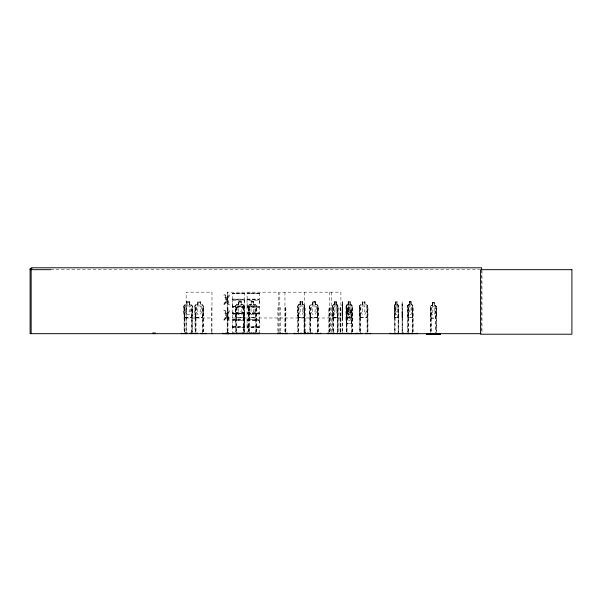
<?xml version="1.0" encoding="UTF-8"?>
<svg xmlns="http://www.w3.org/2000/svg" width="602" height="602" viewBox="0 0 602 602"><rect width="100%" height="100%" fill="white"/><g stroke="black" fill="none" stroke-linecap="round" stroke-linejoin="round"><path stroke-width="0.45" stroke-dasharray="3.01 2.26" d="M232.387 327.691L232.387 323.537M232.387 306.192L232.387 303.227M244.442 323.537L244.562 306.636L232.289 306.606M244.442 303.227L244.562 299.51L232.282 299.48L232.387 326.532M247.151 323.537L247.053 327.315M247.151 303.227L247.113 306.441M259.199 323.537L259.319 319.812L247.038 319.782L247.053 306.568M259.199 303.227L259.319 299.54M402.249 314.432L402.241 317.608L402.046 314.432M342.132 304.138L342.087 305.974L342.282 304.898M402.091 304.138L402.144 305.959M342.169 311.889L342.282 317.608L342.29 305.914L342.087 314.447L342.154 311.889M402.106 311.889L402.136 317.608L402.061 311.889M342.192 305.974L342.154 304.898M244.442 307.389L232.372 307.321M244.442 333.252L244.457 320.573L232.38 320.573M247.144 299.104L247.121 293.091L259.349 293.219L247.098 293.091L247.174 293.708M259.312 319.782L259.319 306.636L247.023 306.696M259.199 333.252L259.214 320.497M259.199 326.532L247.144 326.532L247.023 319.812M232.364 293.355L244.51 293.317M397.922 317.502L398.464 305.929L398.426 333.674M397.952 317.608L398.366 314.447M398.464 314.447L398.05 317.608L394.792 317.608M435.502 318.142L436.029 314.966M436.111 314.966L435.585 318.142L431.002 318.142L430.407 314.966M337.218 317.502L337.797 314.432L337.797 305.959L337.218 304.898M337.255 317.608L337.94 314.447M412.227 317.608L412.859 314.432L412.317 317.608L408.148 317.608L407.607 305.929L407.667 331.83M351.32 323.793L351.861 320.618L351.861 312.152M352.208 331.83L352.17 305.929L352.012 320.633L351.402 323.793L346.684 323.793L346.007 320.633L346.09 305.914L346.797 304.793L348.174 304.793M346.857 317.608L346.09 314.447L346.782 317.608L351.553 317.608L352.019 314.432M351.553 317.608L352.17 314.447M247.129 299.247L259.296 299.487L259.244 293.091L259.191 293.693M303.92 317.608L304.793 314.447L303.995 317.608L298.442 317.608M247.016 299.54L247.136 306.192L259.214 306.192L259.214 300.263L247.136 300.263M191.255 317.502L192.083 314.432L192.083 305.974M191.323 317.608L192.226 314.447L192.226 305.929L192.279 331.83M202.264 317.502L203.235 314.447L203.235 305.929L202.355 304.793L200.428 304.793M202.332 317.608L203.235 314.447M318.059 331.83L318.014 305.929L317.961 314.447L317.043 317.502L310.715 317.502M317.111 317.608L317.961 314.447M366.776 317.502L367.747 314.447L366.844 317.608M243.08 317.502L244.088 314.432M244.186 314.447L243.148 317.608L236.375 317.608L235.487 314.447L235.487 305.929L235.48 331.83M232.304 299.45L232.402 293.106M232.319 326.848L244.547 326.909M244.525 320.226L232.289 320.159M259.281 307.043L247.053 306.975M394.882 317.608L394.325 314.447L394.325 305.914L394.799 304.793L395.77 304.793M394.37 305.959L394.897 304.793M394.468 305.959L394.92 304.898M244.547 299.856L232.289 299.849M228.798 294.89L227.165 298.607L226.465 298.607L228.098 294.89L229.768 294.89L227.661 299.555L229.768 304.349L228.045 304.349L226.405 300.564L227.105 300.564L228.745 304.349M228.798 310.594L227.165 314.312L226.465 314.312L228.098 310.594L229.768 310.594L227.661 315.26L229.768 320.053L228.045 320.053L226.405 316.268L227.105 316.268L228.745 320.053M224.734 304.349L226.405 300.564M227.105 300.564L225.434 304.349L223.771 304.349L225.908 299.615L223.831 294.89L225.554 294.89L227.165 298.607M224.734 320.053L226.405 316.268M227.105 316.268L225.434 320.053L223.771 320.053L225.908 315.32L223.831 310.594L225.554 310.594L227.165 314.312M224.471 304.349L226.608 299.615L224.531 294.89M229.076 304.349L226.962 299.555L229.069 294.89M224.471 320.053L226.608 315.32L224.531 310.594M229.076 320.053L226.962 315.26L229.069 310.594M232.304 319.76L244.585 319.873M244.532 307.012L232.289 306.975M242.915 293.708L243.968 293.708M242.915 314.011L243.968 314.011M257.671 293.708L258.732 293.708M257.671 314.011L258.732 314.011M333.26 317.608L332.635 314.447L332.635 305.929L333.192 304.793L334.464 304.793M332.695 305.974L333.282 304.793M407.607 305.929L408.164 304.793L409.435 304.793M407.667 305.974L408.254 304.793M407.757 305.974L408.276 304.898L412.28 304.898M430.49 331.446L430.43 306.456L431.1 305.334M430.49 306.501L431.13 305.44L435.539 305.44M232.951 293.708L234.825 293.708M232.951 314.011L234.825 314.011M247.715 293.708L249.589 293.708M247.715 314.011L249.589 314.011M346.09 312.099L346.79 310.978M346.158 312.145L346.82 311.083M346.158 305.959L346.88 304.793M346.91 304.898L346.24 305.959L346.24 331.83M298.532 304.793L297.719 305.929L297.749 331.83M298.569 304.898L297.87 305.974L297.87 314.432L298.569 317.502M235.487 305.929L236.443 304.793M184.919 317.608L183.926 314.447L183.926 305.914L184.949 304.793L186.725 304.793L186.673 301.617L189.48 301.617L189.48 304.793L191.353 304.793L192.226 305.929M184.016 305.959L184.987 304.898M195.928 317.608L194.928 314.447L194.928 305.914L195.898 304.793L197.734 304.793L197.734 301.617L200.481 301.617L200.391 304.898L201.715 305.959L201.715 311.889L200.338 314.432L197.772 314.432L196.395 311.889L196.395 305.959L197.772 304.898L197.772 301.722L200.391 301.722L200.338 304.898M195.018 305.959L195.951 304.793M195.071 305.959L195.989 304.898M249.236 304.793L248.212 305.914L248.212 314.447L249.213 317.608L255.669 317.608L256.52 314.447L256.467 305.929L255.594 304.793M317.164 317.608L310.647 317.608L309.706 314.447L309.706 305.914L310.677 304.793L312.513 304.793L312.461 301.617L315.26 301.617L315.26 304.793M309.797 305.959L310.73 304.793M360.44 317.608L359.439 314.447L359.439 305.914L360.463 304.793L362.246 304.793L362.193 301.617L365 301.617L364.947 304.793L366.874 304.793L367.747 305.929L367.799 331.83M359.537 305.959L360.5 304.898M232.402 313.409L244.585 313.236L232.364 313.657M247.159 313.409L259.342 313.206L247.159 313.356M348.129 311.083L347.143 312.145L347.143 318.074L348.129 320.618L349.973 320.618L350.958 318.074L350.958 312.145L349.973 311.083L349.958 307.803M247.151 313.341L259.214 313.356M259.191 293.716L247.159 293.716M247.174 312.95L259.191 312.942L247.159 312.965L247.151 314.011L259.191 314.018L259.191 312.965M244.42 314.011L232.417 314.011M244.547 293.317L232.267 293.219M251.057 304.898L249.679 305.959L249.679 311.889L251.057 314.432L253.623 314.432L255 311.889L255 305.959L253.623 304.898L253.623 301.722M247.098 313.394L259.244 313.65M50.786 269.673L479.621 269.673M244.442 293.708L232.402 293.716M232.38 299.074L244.457 299.074L244.57 293.151M247.136 299.074L259.214 299.074M225.908 299.615L226.608 299.615M226.962 299.555L227.661 299.555M247.053 299.849L259.296 299.849M244.231 331.83L244.186 305.914L243.125 304.793L241.251 304.793L241.297 301.617L238.369 301.617L238.369 304.793M253.766 301.617L250.966 301.617L251.019 304.793L249.183 304.793M342.26 301.617L342.214 331.83M411.174 301.617L409.345 301.617L409.405 304.898L408.54 305.959L408.54 311.889L409.405 314.432L411.031 314.432L411.896 311.889L411.896 305.959L411.031 304.898L411.031 301.722M186.763 301.722L189.389 301.722L189.329 304.898L190.706 305.959L190.706 311.889L189.329 314.432L186.763 314.432L185.393 311.889L185.393 305.959L186.763 304.898L186.725 301.617M238.467 301.722L241.206 301.722M253.675 301.722L251.057 301.722L251.109 304.898M300.135 301.722L302.385 301.722M312.551 301.722L315.17 301.722M334.434 301.722L336.149 301.722M348.159 301.722L350.108 301.722M395.717 301.722L397.072 301.722M409.405 301.722L411.121 301.722M432.319 302.264L434.192 302.264M236.405 304.793L238.415 304.793M253.713 304.793L255.647 304.793M298.464 304.793L300.127 304.793M302.392 304.793L303.972 304.793M315.207 304.793L317.134 304.793M336.119 304.793L337.331 304.793M342.094 304.793L342.29 305.959M350.093 304.793L351.538 304.793L352.17 305.929M397.019 304.793L398.035 304.793L398.464 305.929M402.053 304.793L402.249 305.959M411.091 304.793L412.302 304.793L412.912 305.914L412.859 331.83M184.934 304.898L191.308 304.898M195.936 304.898L202.317 304.898M243.125 304.898L236.443 304.898L235.578 305.974L235.615 331.83M298.502 304.898L303.942 304.898M310.715 304.898L317.096 304.898L317.916 305.974M333.215 304.898L337.308 304.898M346.827 304.898L351.508 304.898M360.447 304.898L366.829 304.898M394.822 304.898L398.012 304.898M402.061 304.898L402.181 301.617L402.121 331.83M431.017 305.334L432.341 305.334M434.177 305.334L435.562 305.334L436.172 306.471L436.209 331.446M183.926 305.914L183.926 314.447M194.928 305.914L195.071 331.83M244.141 305.914L244.088 331.83M309.706 305.914L309.849 331.83M332.635 305.929L332.695 331.83M337.94 305.914L337.888 331.83M346.09 305.914L346.158 320.618M394.325 305.914L394.468 331.83M402.038 305.929L402.166 331.83M232.38 306.192L244.457 306.192L244.457 300.263L232.372 300.195M430.43 306.456L430.43 314.989M436.172 306.471L436.172 314.981M247.151 307.389L259.214 307.389M350.04 307.803L347.979 307.803L347.979 310.978M184.069 307.855L184.995 307.855L184.995 331.83M186.161 307.855L186.597 307.855L186.597 331.815M195.071 307.855L195.996 307.855L195.996 331.83M211.979 307.855L211.543 307.855L211.543 331.815M227.142 307.855L228.015 307.855L228.015 331.815M235.48 307.855L236.413 307.855L236.413 333.674M244.231 307.855L243.298 307.855L243.298 331.83M248.363 307.855L249.281 307.855L249.281 331.83M278.771 307.855L277.898 307.855L277.898 331.815M279.81 307.855L280.69 307.855L280.69 331.815M284.949 307.855L285.875 307.855L285.875 331.815M297.749 307.855L298.622 307.855L298.622 333.674M309.849 307.855L310.775 307.855L310.775 331.83M331.446 307.855L330.573 307.855L330.573 331.815M332.695 307.855L333.455 307.855L333.455 333.674M340.898 307.855L340.04 307.855L340.04 331.815M342.154 307.855L342.553 307.855L342.5 333.674M346.24 307.855L347.053 307.855L347.053 331.83M348.046 307.908L349.973 307.908M359.59 307.855L360.515 307.855L360.515 331.83M394.468 307.855L395.145 307.855L395.145 331.83M402.113 307.855L402.512 307.855L402.452 333.674M407.667 307.855L408.427 307.855L408.427 333.674M430.49 308.397L431.288 308.397M346.707 310.978L348.061 310.978M349.958 310.978L351.38 310.978L351.929 312.114M346.729 311.083L351.35 311.083M244.442 312.95L232.387 312.95L244.42 312.95M232.342 313.364L244.585 313.522L232.364 313.627M194.928 314.447L195.989 317.502M297.794 314.447L298.517 317.608M225.908 315.32L226.608 315.32M226.962 315.26L227.661 315.26M184.934 317.502L191.308 317.502M195.936 317.502L202.317 317.502M243.125 317.502L236.443 317.502L235.578 314.432M298.502 317.502L303.942 317.502M337.308 317.502L333.215 317.502L332.786 314.432M346.827 317.502L351.508 317.502M360.447 317.502L366.829 317.502M394.822 317.502L398.012 317.502M408.186 317.502L412.28 317.502M184.867 317.608L191.376 317.608M195.876 317.608L202.385 317.608M333.177 317.608L337.346 317.608M360.387 317.608L366.896 317.608M186.161 317.984L211.979 317.984M227.142 317.984L278.771 317.984M279.81 317.984L340.898 317.984M431.047 318.037L435.539 318.037M232.38 319.376L244.457 319.376M247.136 319.376L259.214 319.376M247.053 320.159L259.296 320.159M247.136 320.573L259.214 320.573M346.007 320.633L346.767 323.793M346.729 323.688L351.35 323.688M232.38 326.495L244.442 326.532M247.053 326.909L259.296 326.909M232.289 327.277L244.54 327.277M259.296 327.277L247.053 327.277L247.151 333.252M244.457 327.691L232.38 327.691L232.387 333.252M259.214 327.691L247.129 327.623M350.025 304.898L351.026 305.959L351.026 311.889L350.025 314.432L348.159 314.432L347.158 311.889L347.158 305.959L348.159 304.898L348.174 301.617M243.08 304.898L244.088 305.959M366.776 304.898L367.656 305.974L367.604 314.432M317.081 304.793L318.014 305.929M202.302 304.793L203.145 305.974M191.255 304.898L192.136 305.974M303.897 304.793L304.793 305.914L304.717 331.83M303.867 304.898L304.717 305.959M351.455 304.793L352.102 305.974M351.425 304.898L352.019 305.974M351.297 310.978L351.944 312.152M412.212 304.793L412.859 305.959M337.24 304.793L337.888 305.959M435.479 305.334L436.111 306.508M435.449 305.44L436.029 306.508L435.953 333.29M259.296 306.568L259.199 306.192M244.525 299.45L244.442 299.074M244.547 306.606L244.442 306.192M224.855 294.89L226.465 298.607M224.855 310.594L226.465 314.312M431.363 312.423L432.319 314.966L434.11 314.966L435.065 312.423L435.065 306.501L434.11 305.44L434.11 302.264M397.937 304.793L398.419 305.974M359.59 314.432L360.5 317.502M309.849 314.432L310.767 317.502M248.31 314.432L249.273 317.502L255.602 317.502L256.377 314.432L256.377 305.974L255.549 304.898L249.22 304.898L248.363 305.959L248.363 331.83M184.069 314.432L184.987 317.502M346.24 314.432L346.91 317.502M430.49 314.966L431.085 318.142M407.757 314.432L408.231 317.608M394.468 314.432L394.92 317.502M481.991 270.599L481.991 333.674M481.623 269.673L481.623 333.674M436.48 331.446L436.48 308.397L435.682 308.397L435.682 331.446M434.192 305.44L434.26 302.159L432.259 302.159L432.259 305.334M432.409 302.264L432.409 305.44M432.341 302.159L432.319 305.44L431.363 306.501L431.288 331.446M431.017 308.397L431.017 331.446M430.761 308.397L430.761 331.446M413.138 331.83L413.138 307.855L412.378 307.855L412.378 331.83M412.769 305.959L412.769 314.432M412.663 307.855L412.663 331.83M411.091 301.617L411.121 304.898M409.495 301.722L409.495 304.898M408.148 307.855L408.148 331.83M407.945 307.855L407.945 331.83M398.795 331.83L398.795 307.855L398.118 307.855L398.118 331.83M397.072 304.898L397.117 301.617L395.672 301.617L395.047 311.889L395.717 314.432L396.974 314.432L397.651 311.889L397.019 301.617M395.77 301.617L395.815 304.898M394.837 307.855L394.769 331.83M367.965 331.83L367.965 307.855L367.039 307.855L367.039 331.83M367.205 307.855L367.205 333.674M360.342 307.855L360.342 331.83M359.755 307.855L359.755 331.83M359.59 305.959L359.59 331.83M352.471 331.83L352.471 307.855L351.658 307.855L351.658 331.83M351.922 307.855L351.922 333.674M350.176 304.793L350.176 301.617L348.091 301.617L348.091 304.793M350.093 301.617L350.108 304.898M348.242 301.722L348.242 304.898M348.061 307.803L348.046 311.083M346.79 307.855L346.79 331.83M346.504 307.855L346.504 331.83M342.222 301.617L342.222 304.898M340.898 331.815L340.898 292.173L279.81 292.173L279.81 331.815M340.664 307.855L340.664 331.815M340.28 307.855L340.28 331.815M338.166 331.83L338.166 307.855L337.406 307.855L337.406 331.83M337.692 307.855L337.692 331.83M336.202 304.793L336.202 301.617L334.373 301.617L334.434 304.898L333.568 305.959L333.568 311.889L334.434 314.432L336.059 314.432L336.924 311.889L336.924 305.959L336.059 304.898L336.059 301.722M336.119 301.617L336.149 304.898M334.464 301.617L334.524 304.898M333.177 307.855L333.177 331.83M332.974 307.855L332.974 331.83M331.446 292.173L331.446 331.815M329.836 331.815L329.836 307.855L328.91 307.855L328.91 331.815M329.67 292.173L329.67 331.815M329.083 307.855L329.083 331.815M318.232 331.83L318.232 307.855L317.307 307.855L317.307 331.83M317.864 305.974L317.864 314.432M317.472 307.855L317.472 333.674M315.207 301.617L315.17 304.898M315.117 301.722L315.117 304.898L316.494 305.959L316.494 311.889L315.117 314.432L312.551 314.432L311.174 311.889L311.174 305.959L312.551 304.898L312.513 301.617M310.609 307.855L310.609 331.83M310.022 307.855L310.022 331.83M305.011 331.815L305.011 307.855L304.078 307.855L304.078 331.83M304.943 307.855L304.943 331.83M304.642 305.959L304.642 314.432M304.394 292.173L304.394 331.815M304.303 307.855L304.303 331.83M304.153 307.855L304.153 331.815M302.46 304.793L302.46 301.617L300.052 301.617L300.052 304.793M302.392 301.617L302.385 304.898M302.309 301.722L302.309 304.898L303.476 305.959L303.476 311.889L302.309 314.432L300.135 314.432L298.968 311.889L298.968 305.959L300.135 304.898L300.127 301.617M300.202 301.722L300.202 304.898M298.396 307.855L298.396 331.83M297.975 307.855L297.975 331.83M285.702 307.855L285.702 331.815M285.122 307.855L285.122 331.815M284.949 292.173L284.949 331.815M278.771 331.815L278.771 292.173L227.142 292.173L227.142 331.815M256.738 331.83L256.738 307.855L255.812 307.855L255.812 331.83M256.572 307.855L256.572 331.83M255.978 307.855L255.978 333.674M253.713 301.617L253.675 304.898M249.115 307.855L249.115 331.83M248.528 307.855L248.528 331.83M243.434 307.855L243.434 331.83M241.251 301.617L241.161 304.898L242.598 305.959L242.598 311.889L241.161 314.432L238.467 314.432L237.022 311.889L237.022 305.959L238.467 304.898L238.415 301.617M238.512 301.722L238.512 304.898M236.27 307.855L236.27 331.83M227.646 292.173L227.646 331.815M227.315 307.855L227.315 331.815M211.979 331.815L211.979 292.173L186.161 292.173L186.161 331.815M203.453 331.83L203.453 307.855L202.528 307.855L202.528 331.83M203.28 307.855L203.28 331.83M203.092 305.974L203.092 314.432M202.693 307.855L202.693 333.674M195.831 307.855L195.831 331.83M195.244 307.855L195.244 331.83M192.444 331.83L192.444 307.855L191.519 307.855L191.519 331.83M191.692 307.855L191.692 333.674M189.427 301.617L189.389 304.898M184.822 307.855L184.822 331.83M184.235 307.855L184.235 331.83M184.069 305.959L184.069 331.83M342.184 314.432L342.177 317.608L342.192 314.432M239.679 313.221L239.686 313.19M347.286 312.137L348.535 315.787C345.864 319.835 348.031 321.603 348.934 316.464C349.777 321.603 352.05 319.843 349.348 315.764L350.582 312.137L348.129 312.145L348.129 318.074L349.973 318.074L349.988 312.16L348.964 315.049L347.926 312.16L347.286 312.137M366.227 311.889L364.85 314.432L362.284 314.432L360.907 311.889L360.907 305.959L362.284 304.898L362.336 301.722L364.902 301.722L364.85 304.898L366.227 305.959L366.227 311.889M188.877 302.257L187.222 302.257L187.222 303.31L188.877 303.31L188.877 302.257M199.879 302.257L198.231 302.257L198.231 303.31L199.879 303.31L199.879 302.257M240.68 302.257L238.949 302.257L238.949 303.31L240.68 303.31L240.68 302.257M253.164 302.257L251.516 302.257L251.516 303.31L253.164 303.31L253.164 302.257M301.926 302.257L300.518 302.257L300.518 303.31L301.926 303.31L301.926 302.257M314.658 302.257L313.01 302.257L313.01 303.31L314.658 303.31L314.658 302.257M335.765 302.257L334.727 302.257L334.727 303.31L335.765 303.31L335.765 302.257M349.694 302.257L348.49 302.257L348.49 303.31L349.694 303.31L349.694 302.257M364.391 302.257L362.743 302.257L362.743 303.31L364.391 303.31L364.391 302.257M396.756 302.257L395.943 302.257L395.943 303.31L396.756 303.31L396.756 302.257M410.737 302.257L409.699 302.257L409.699 303.31L410.737 303.31L410.737 302.257M433.794 302.791L432.642 302.791L432.642 303.852L433.794 303.852L433.794 302.791M189.329 305.959L186.763 305.959L186.763 311.889L189.329 311.889L189.329 305.959M200.338 305.959L197.772 305.959L197.772 311.889L200.338 311.889L200.338 305.959M241.161 305.959L238.467 305.959L238.467 311.889L241.161 311.889L241.161 305.959M253.623 305.959L251.057 305.959L251.057 311.889L253.623 311.889L253.623 305.959M302.309 305.959L300.135 305.959L300.135 311.889L302.309 311.889L302.309 305.959M315.117 305.959L312.551 305.959L312.551 311.889L315.117 311.889L315.117 305.959M336.059 305.959L334.434 305.959L334.434 311.889L336.059 311.889L336.059 305.959M350.025 305.959L348.159 305.959L348.159 311.889L350.025 311.889L350.025 305.959M364.85 305.959L362.284 305.959L362.284 311.889L364.85 311.889L364.85 305.959M396.974 305.959L395.717 305.959L395.717 311.889L396.974 311.889L396.974 305.959M411.031 305.959L409.405 305.959L409.405 311.889L411.031 311.889L411.031 305.959M434.11 306.501L432.319 306.501L432.319 312.423L434.11 312.423L434.11 306.501M349.642 308.442L348.46 308.442L348.46 309.496L349.642 309.496L349.642 308.442"/><path stroke-width="0.9" d="M232.319 333.651L232.319 333.139M337.451 333.139L337.481 333.674L337.632 333.004M347.158 333.651L347.113 333.004M397.44 333.651L397.501 333.139M407.118 333.651L407.125 333.139M389.968 333.674L417.389 333.621M390.156 333.591L390.194 333.139M398.923 333.591L398.96 333.139M186.056 333.591L186.063 333.184L186.123 333.674M426.66 333.719L426.705 334.215M434.373 334.125L434.411 333.674L434.426 334.215M294.115 333.674L312.212 333.184M282.075 333.606L287.282 333.606M186.372 333.606L186.424 333.184M197.373 333.606L197.433 333.184M226.924 333.591L226.939 333.184M279.591 333.591L279.614 333.184L279.742 333.674M336.759 333.606L336.796 333.184L336.834 333.674M403.626 333.606L403.664 333.184M181.217 333.606L186.424 333.538M192.535 333.606L192.595 333.184M245.819 333.606L245.879 333.184M356.738 333.606L361.885 333.606M357.046 333.606L357.106 333.184M279.546 333.606L278.929 333.591L279.057 332.868M31.981 268.462L30.1 268.462L30.1 333.674L480.682 333.674M30.1 269.673L50.749 269.673M232.387 333.252L244.442 333.252M247.151 333.252L259.199 333.252M430.859 333.275L430.859 334.215L430.897 333.275L430.407 333.275L430.468 334.215M232.364 333.425L244.465 333.41M247.121 333.425L259.221 333.425M190.089 333.184L197.433 333.538M259.612 333.621L222.635 333.651L222.642 333.139M327.39 333.674L327.39 333.139L327.45 333.538L356.504 333.651M434.072 333.538L435.886 333.538M242.35 333.606L242.29 333.184M370.817 333.606L365.662 333.606M370.508 333.606L370.448 333.184L370.388 333.674M321.077 333.606L315.93 333.606M259.274 333.606L259.221 333.184M206.298 333.606L201.151 333.606M205.989 333.606L205.937 333.184L205.876 333.674M332.402 333.606L332.342 333.184L332.289 333.674M308.284 333.606L308.239 333.184M440.318 334.125L440.28 333.674L440.265 334.215M342.177 333.591L342.162 333.004M334.102 333.606L334.065 333.184M407.185 333.606L407.185 333.139M481.623 269.673L481.623 267.785L31.161 267.785L31.161 333.674M436.54 334.215L436.54 333.275L435.6 333.275L435.622 334.215M436.458 333.275L436.495 334.215M436.269 333.275L436.209 334.215M436.089 333.275L436.051 334.215M435.953 333.275L435.953 334.215M435.886 333.275L435.886 334.215M435.705 333.275L435.682 334.215M432.545 333.674L432.545 334.215M431.348 333.538L431.348 334.215M431.077 333.538L431.077 334.215M430.701 333.275L430.761 334.215M430.513 333.275L430.513 334.215M417.103 333.139L417.103 333.674M412.603 333.004L412.603 333.674M412.325 333.004L412.325 333.674M411.806 333.139L411.806 333.674M409.006 333.139L409.006 333.674M408.48 333.004L408.48 333.674M408.201 333.004L408.201 333.674M403.701 333.139L403.701 333.674M403.069 333.139L403.069 333.674M402.46 333.004L402.505 333.674M402.166 333.004L402.166 333.674M402.121 333.004L402.121 333.674M398.381 333.004L398.381 333.674M398.072 333.004L398.072 333.674M395.183 333.004L395.183 333.674M394.882 333.004L394.882 333.674M394.302 333.139L394.302 333.674M367.122 333.004L367.122 333.674M366.949 333.004L366.949 333.674M365.549 333.139L365.549 333.674M362.005 333.139L362.005 333.674M360.598 333.004L360.598 333.674M360.432 333.004L360.432 333.674M357.167 333.139L357.167 333.674M356.166 333.139L356.166 333.674M351.854 333.004L351.854 333.674M351.591 333.004L351.591 333.674M350.071 333.139L350.071 333.674M348.641 333.139L348.641 333.674M346.857 333.004L346.857 333.674M344.254 333.139L344.254 333.674M342.5 333.004L342.546 333.674M340.205 333.004L340.205 333.674M339.972 333.004L339.972 333.674M337.353 333.004L337.353 333.674M334.035 333.139L334.035 333.674M333.508 333.004L333.508 333.674M333.23 333.004L333.23 333.674M331.574 333.139L331.574 333.674M331.514 333.139L331.514 333.674M330.468 333.004L330.468 333.674M328.993 333.004L328.993 333.674M328.827 333.004L328.827 333.674M328.73 333.139L328.73 333.674M320.655 333.139L320.655 333.674M317.382 333.004L317.382 333.674M317.216 333.004L317.216 333.674M315.809 333.139L315.809 333.674M312.265 333.139L312.265 333.674M310.865 333.004L310.865 333.674M310.692 333.004L310.692 333.674M308.186 333.139L308.186 333.674M307.599 333.139L307.599 333.674M307.426 333.139L307.426 333.674M305.718 332.868L305.718 333.674M305.237 332.868L305.237 333.674M305.086 333.004L305.086 333.674M304.845 333.004L304.845 333.674M304.386 332.868L304.386 333.674M304.228 333.004L304.228 333.674M304.002 333.004L304.002 333.674M301.625 333.139L301.625 333.674M301.075 333.139L301.075 333.674M300.797 333.139L300.797 333.674M298.697 333.004L298.697 333.674M298.464 333.004L298.464 333.674M294.506 333.139L294.506 333.674M287.395 333.139L287.395 333.674M285.965 333.004L285.965 333.674M285.792 333.004L285.792 333.674M282.504 333.139L282.504 333.674M280.788 333.004L280.788 333.674M280.389 332.868L280.389 333.674M278.907 333.139L278.907 333.674M278.846 333.139L278.846 333.674M277.8 333.004L277.8 333.674M259.161 333.139L259.161 333.674M255.895 333.004L255.895 333.674M255.722 333.004L255.722 333.674M254.322 333.139L254.322 333.674M253.577 332.868L253.577 333.674M251.696 332.868L251.696 333.674M250.778 333.139L250.778 333.674M249.371 333.004L249.371 333.674M249.205 333.004L249.205 333.674M246.271 333.139L246.271 333.674M245.932 333.139L245.932 333.674M243.343 333.004L243.343 333.674M243.2 333.004L243.2 333.674M242.23 333.139L242.23 333.674M237.481 333.139L237.481 333.674M236.503 333.004L236.503 333.674M236.36 333.004L236.36 333.674M233.433 333.139L233.433 333.674M228.73 332.868L228.73 333.674M228.113 333.004L228.113 333.674M227.887 332.868L227.887 333.674M227.639 333.004L227.654 333.674M227.308 333.004L227.315 333.674M227.067 333.139L227.007 333.674M226.006 332.868L226.006 333.674M211.49 333.004L211.49 333.674M202.611 333.004L202.611 333.674M202.438 333.004L202.438 333.674M201.03 333.139L201.03 333.674M197.494 333.139L197.494 333.674M196.086 333.004L196.086 333.674M195.921 333.004L195.921 333.674M194.867 333.139L194.867 333.674M192.648 333.139L192.648 333.674M191.602 333.004L191.602 333.674M191.436 333.004L191.436 333.674M190.029 333.139L190.029 333.674M187.154 332.868L187.154 333.674M186.65 333.004L186.65 333.674M186.485 333.139L186.485 333.674M185.521 332.868L185.521 333.674M185.077 333.004L185.077 333.674M184.912 333.004L184.912 333.674M181.646 333.139L181.646 333.674M155.007 332.868L155.007 333.674M154.887 332.868L154.887 333.674M153.254 332.868L153.254 333.674M152.998 332.868L152.998 333.674M426.389 334.155L440.589 334.215L426.389 334.155M571.9 269.673L480.562 269.673L480.562 334.215L571.9 334.215L571.9 269.673M212.047 333.674L212.047 333.139L212.017 333.674"/></g></svg>
